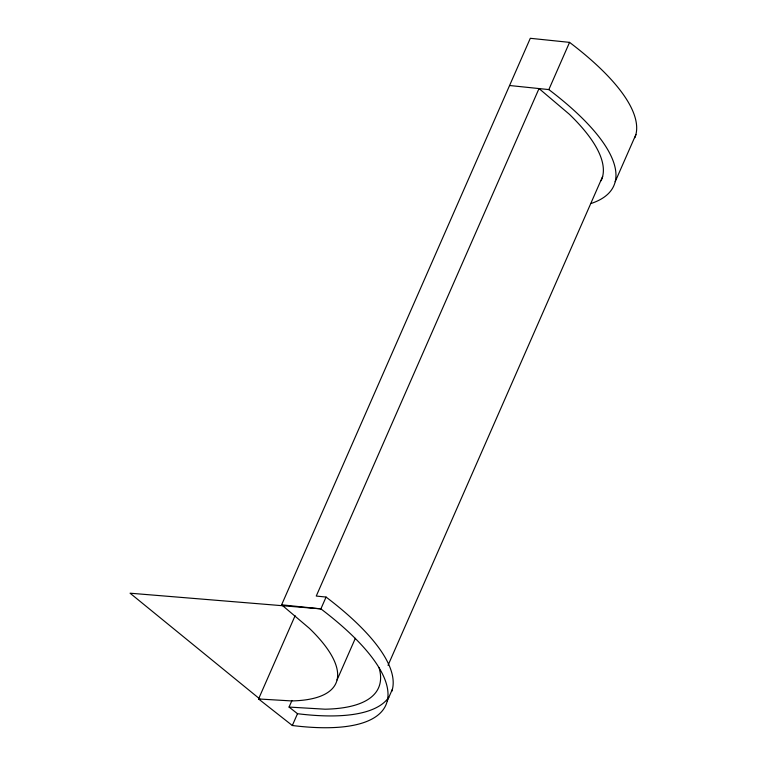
<?xml version="1.0" encoding="UTF-8"?>
<svg xmlns="http://www.w3.org/2000/svg" width="766" height="766" viewBox="0 0 766 766"><rect width="100%" height="100%" fill="white"/><g stroke="black" fill="none" stroke-linecap="round" stroke-linejoin="round"><path stroke-width="1.15" d="M295.111 615.701L258.563 698.965L291.578 700.928A199.074 61.519 23.7 0 0 309.359 628.312L281.62 604.805L530.302 38.3L569.559 42.369A253.565 78.352 23.7 0 1 634.899 137.689M601.147 180.719A239.94 74.149 23.7 0 0 569.272 114.191L539.025 88.559L316.253 596.053L326.067 597.068L320.887 608.874A253.565 78.352 23.7 0 1 292.325 725.507L258.563 698.965M591.16 203.459A253.565 78.352 23.7 0 0 548.839 89.584L569.559 42.369M388.745 697.347A253.565 78.352 23.7 0 1 297.505 713.701L289.069 707.066L291.951 700.507M292.325 725.507L297.505 713.701M337.059 679.949L355.338 638.317M388.036 665.338L602.65 176.439M387.242 700.986L392.422 689.189M615.194 181.695L635.924 134.49M289.069 707.066L325.062 709.201A239.94 74.149 23.7 0 0 379.026 667.569M509.572 85.505L548.839 89.584M281.62 604.805L320.887 608.874L130.076 593.2L259.875 699.042M326.067 597.068A253.565 78.352 23.7 0 1 391.79 691.344"/></g></svg>
